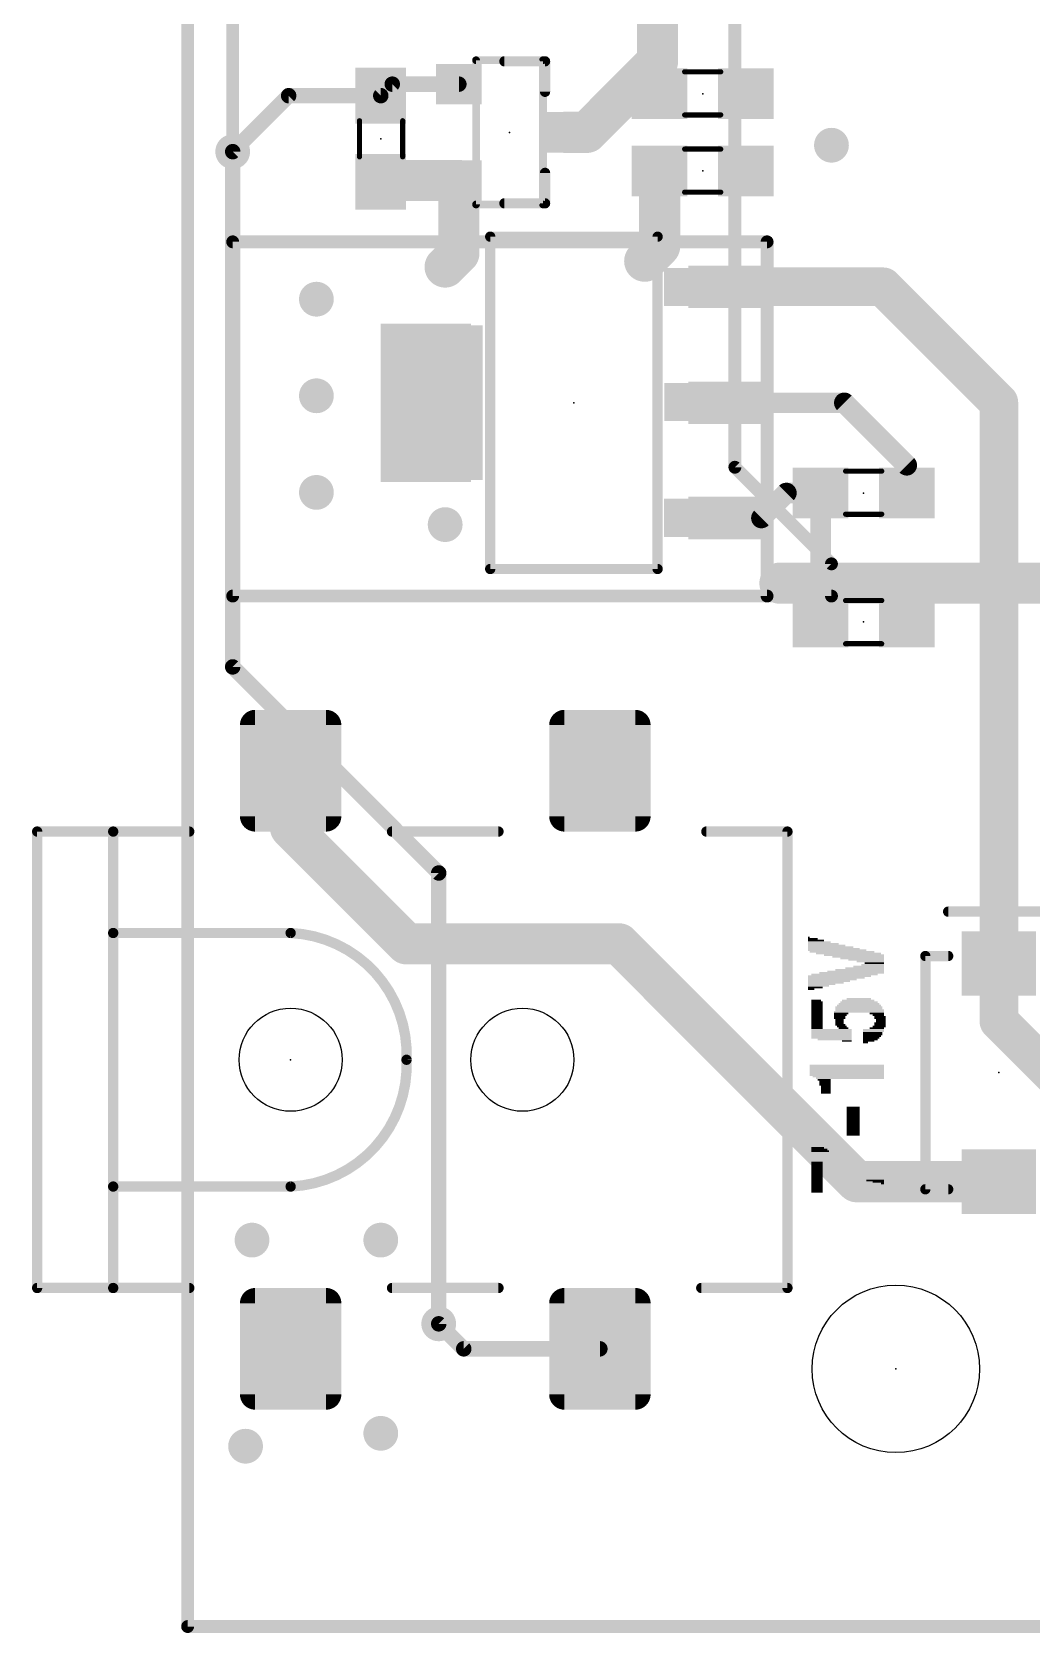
# Model space of a CAD drawing. Extents: x -25 to 82, y -36 to 56.
# Drawn here: x -3.07 to 16.66, y -2.67 to 28.9 of the extents above; entities that cross this region are included whole.
import ezdxf

# ---------------------------------------------------------------- set-up
doc = ezdxf.new("R2010")
doc.units = 0
for name, color, linetype in [('1', 12, 'CONTINUOUS'), ('16', 132, 'CONTINUOUS'), ('18', 110, 'CONTINUOUS'), ('20', 31, 'CONTINUOUS'), ('21', 41, 'CONTINUOUS'), ('23', 53, 'CONTINUOUS'), ('51', 53, 'CONTINUOUS')]:
    doc.layers.add(name, color=color, linetype=linetype)

# ---------------------------------------------------------------- blocks, each defined once
blk = doc.blocks.new('RECT')
blk.add_solid([(-0.5, -0.5), (0.5, -0.5), (-0.5, 0.5), (0.5, 0.5)])
blk = doc.blocks.new('RECT320000X384000R30')
at = {"const_width": 0.3}
blk.add_lwpolyline([(0.85, -0.9), (0.85, 0.9, 0.4142), (0.7, 1.05), (-0.7, 1.05, 0.4142), (-0.85, 0.9), (-0.85, -0.9, 0.4142), (-0.7, -1.05), (0.7, -1.05, 0.4142)], format="xyb", close=True, dxfattribs=at)
blk.add_solid([(-0.7254, -0.9254), (0.7254, -0.9254), (-0.7254, 0.9254), (0.7254, 0.9254)])
blk = doc.blocks.new('ROUNDV')
at = {"const_width": 0.5}
blk.add_lwpolyline([(0, -0.25, 1), (0, 0.25, 1), (0, -0.25)], format="xyb", dxfattribs=at)

msp = doc.modelspace()

# ---------------------------------------------------------------- linework, layer by layer
at = {"layer": '1'}
for points, const_width in [([(0, -2.54), (0, 55.88)], 0.254), ([(9.268, 30.48), (9.268, 28.318)], 0.8128), ([(9.268, 28.318), (8.636, 27.686)], 0.8128), ([(1.993, 27.647), (0.889, 26.543)], 0.3048), ([(3.81, 27.647), (1.993, 27.647)], 0.3048), ([(4.037, 27.874), (3.81, 27.647)], 0.3048), ([(5.35, 27.874), (4.037, 27.874)], 0.3048), ([(7.874, 26.924), (8.636, 27.686)], 0.8128), ([(8.636, 27.686), (9.31, 27.686)], 0.8128), ([(7.45, 26.924), (7.874, 26.924)], 0.8128), ([(9.31, 26.162), (9.31, 24.677)], 0.8128), ([(3.837, 25.974), (3.81, 25.947)], 0.8128), ([(5.35, 25.974), (3.837, 25.974)], 0.8128), ([(5.35, 25.974), (5.35, 24.539)], 0.8128), ([(5.35, 24.539), (5.08, 24.269)], 0.8128), ([(9.31, 24.677), (9.017, 24.384)], 0.8128), ([(0.889, 17.78), (0.889, 24.765)], 0.254), ([(0.889, 24.765), (11.43, 24.765)], 0.254), ([(11.43, 24.765), (11.43, 17.78)], 0.254), ([(10.64, 23.8785), (13.7185, 23.8785)], 0.762), ([(16.002, 21.595), (13.7185, 23.8785)], 0.762), ([(12.954, 21.59), (10.64, 21.59)], 0.4064), ([(14.185, 20.359), (12.954, 21.59)], 0.4064), ([(16.002, 10.532), (16.002, 21.595)], 0.762), ([(14.185, 19.812), (14.185, 20.359)], 0.4064), ([(11.3183, 19.3193), (11.811, 19.812)], 0.4064), ([(11.811, 19.812), (12.485, 19.812)], 0.4064), ([(12.485, 17.272), (12.485, 19.812)], 0.4064), ([(10.64, 19.3193), (11.3183, 19.3193)], 0.4064), ([(11.43, 17.78), (0.889, 17.78)], 0.254), ([(2.032, 14.336), (2.032, 13.208)], 0.8128), ([(2.032, 13.208), (4.318, 10.922)], 0.8128), ([(8.509, 10.922), (4.318, 10.922)], 0.8128), ([(13.199, 6.232), (8.509, 10.922)], 0.8128), ([(16.002, 9.398), (16.002, 10.532)], 0.762), ([(17.158, 8.242), (16.002, 9.398)], 0.762), ([(16.002, 6.232), (13.199, 6.232)], 0.8128), ([(5.446, 2.936), (4.953, 3.429)], 0.3048), ([(8.132, 2.936), (5.446, 2.936)], 0.3048), ([(68.58, -2.54), (0, -2.54)], 0.254)]:
    msp.add_lwpolyline(points, dxfattribs=dict(at, const_width=const_width))
for points, const_width in [([(9.0648, 28.318, 1), (9.4712, 28.318)], 0.4064), ([(9.4117, 28.1743, 1), (9.1243, 28.4617)], 0.4064), ([(1.993, 27.7232, 1), (1.993, 27.5708)], 0.1524), ([(2.0469, 27.5931, 1), (1.9391, 27.7009)], 0.1524), ([(3.81, 27.5708, 1), (3.81, 27.7232)], 0.1524), ([(4.037, 27.9502, 1), (4.037, 27.7978)], 0.1524), ([(4.0909, 27.8201, 1), (3.9831, 27.9279)], 0.1524), ([(5.35, 27.7978, 1), (5.35, 27.9502)], 0.1524), ([(8.636, 27.8892, 1), (8.636, 27.4828)], 0.4064), ([(8.4923, 27.8297, 1), (8.7797, 27.5423)], 0.4064), ([(8.7797, 27.5423, 1), (8.4923, 27.8297)], 0.4064), ([(9.31, 27.4828, 1), (9.31, 27.8892)], 0.4064), ([(3.7561, 27.7009, 1), (3.8639, 27.5931)], 0.1524), ([(7.45, 27.1272, 1), (7.45, 26.7208)], 0.4064), ([(7.7303, 27.0677, 1), (8.0177, 26.7803)], 0.4064), ([(7.874, 26.7208, 1), (7.874, 27.1272)], 0.4064), ([(0.8351, 26.5969, 1), (0.9429, 26.4891)], 0.1524), ([(9.5132, 26.162, 1), (9.1068, 26.162)], 0.4064), ([(3.6663, 26.0907, 1), (3.9537, 25.8033)], 0.4064), ([(3.837, 26.1772, 1), (3.837, 25.7708)], 0.4064), ([(3.9807, 25.8303, 1), (3.6933, 26.1177)], 0.4064), ([(5.5532, 25.974, 1), (5.1468, 25.974)], 0.4064), ([(5.35, 25.7708, 1), (5.35, 26.1772)], 0.4064), ([(5.4937, 24.3953, 1), (5.2063, 24.6827)], 0.4064), ([(9.4537, 24.5333, 1), (9.1663, 24.8207)], 0.4064), ([(0.9525, 24.765, 1), (0.8255, 24.765)], 0.127), ([(0.889, 24.8285, 1), (0.889, 24.7015)], 0.127), ([(5.1468, 24.539, 1), (5.5532, 24.539)], 0.4064), ([(8.8733, 24.5277, 1), (9.1607, 24.2403)], 0.4064), ([(9.1068, 24.677, 1), (9.5132, 24.677)], 0.4064), ([(11.4935, 24.765, 1), (11.3665, 24.765)], 0.127), ([(11.43, 24.7015, 1), (11.43, 24.8285)], 0.127), ([(4.9363, 24.4127, 1), (5.2237, 24.1253)], 0.4064), ([(10.64, 24.069, 1), (10.64, 23.688)], 0.381), ([(13.8532, 24.0132, 1), (13.5838, 23.7438)], 0.381), ([(13.7185, 23.688, 1), (13.7185, 24.069)], 0.381), ([(10.64, 21.6916, 1), (10.64, 21.4884)], 0.2032), ([(13.0258, 21.6618, 1), (12.8822, 21.5182)], 0.2032), ([(12.954, 21.4884, 1), (12.954, 21.6916)], 0.2032), ([(16.1925, 21.595, 1), (15.8115, 21.595)], 0.381), ([(15.8673, 21.4603, 1), (16.1367, 21.7297)], 0.381), ([(14.2866, 20.359, 1), (14.0834, 20.359)], 0.2032), ([(14.1132, 20.2872, 1), (14.2568, 20.4308)], 0.2032), ([(11.811, 19.9136, 1), (11.811, 19.7104)], 0.2032), ([(11.8828, 19.7402, 1), (11.7392, 19.8838)], 0.2032), ([(12.5866, 19.812, 1), (12.3834, 19.812)], 0.2032), ([(12.485, 19.7104, 1), (12.485, 19.9136)], 0.2032), ([(14.0834, 19.812, 1), (14.2866, 19.812)], 0.2032), ([(10.64, 19.4209, 1), (10.64, 19.2177)], 0.2032), ([(11.2465, 19.3911, 1), (11.3901, 19.2475)], 0.2032), ([(11.3183, 19.2177, 1), (11.3183, 19.4209)], 0.2032), ([(0.889, 17.8435, 1), (0.889, 17.7165)], 0.127), ([(0.8255, 17.78, 1), (0.9525, 17.78)], 0.127), ([(11.3665, 17.78, 1), (11.4935, 17.78)], 0.127), ([(11.43, 17.7165, 1), (11.43, 17.8435)], 0.127), ([(12.3834, 17.272, 1), (12.5866, 17.272)], 0.2032), ([(2.2352, 14.336, 1), (1.8288, 14.336)], 0.4064), ([(2.1757, 13.3517, 1), (1.8883, 13.0643)], 0.4064), ([(1.8288, 13.208, 1), (2.2352, 13.208)], 0.4064), ([(4.318, 11.1252, 1), (4.318, 10.7188)], 0.4064), ([(4.1743, 10.7783, 1), (4.4617, 11.0657)], 0.4064), ([(8.6527, 11.0657, 1), (8.3653, 10.7783)], 0.4064), ([(8.509, 10.7188, 1), (8.509, 11.1252)], 0.4064), ([(16.1925, 10.532, 1), (15.8115, 10.532)], 0.381), ([(15.8115, 10.532, 1), (16.1925, 10.532)], 0.381), ([(16.1367, 9.5327, 1), (15.8673, 9.2633)], 0.381), ([(15.8115, 9.398, 1), (16.1925, 9.398)], 0.381), ([(13.199, 6.4352, 1), (13.199, 6.0288)], 0.4064), ([(16.002, 6.0288, 1), (16.002, 6.4352)], 0.4064), ([(13.0553, 6.0883, 1), (13.3427, 6.3757)], 0.4064), ([(5.0069, 3.4829, 1), (4.8991, 3.3751)], 0.1524), ([(5.446, 3.0122, 1), (5.446, 2.8598)], 0.1524), ([(5.3921, 2.8821, 1), (5.4999, 2.9899)], 0.1524), ([(8.132, 2.8598, 1), (8.132, 3.0122)], 0.1524), ([(0, -2.4765, 1), (0, -2.6035)], 0.127), ([(-0.0635, -2.54, 1), (0.0635, -2.54)], 0.127)]:
    msp.add_lwpolyline(points, format="xyb", dxfattribs=dict(at, const_width=const_width))
at = {"layer": '16'}
for points, const_width in [([(0, -2.54), (0, 55.88)], 0.254), ([(0.889, 17.78), (0.889, 29.972)], 0.254), ([(10.795, 29.972), (10.795, 20.32)], 0.254), ([(0.889, 16.383), (0.889, 26.543)], 0.3048), ([(10.795, 20.32), (12.7, 18.415)], 0.254), ([(17.272, 18.034), (11.684, 18.034)], 0.8128), ([(12.7, 18.415), (12.7, 17.78)], 0.254), ([(12.7, 17.78), (0.889, 17.78)], 0.254), ([(4.953, 12.319), (0.889, 16.383)], 0.3048), ([(4.953, 3.429), (4.953, 12.319)], 0.3048), ([(68.58, -2.54), (0, -2.54)], 0.254)]:
    msp.add_lwpolyline(points, dxfattribs=dict(at, const_width=const_width))
for points, const_width in [([(0.9652, 26.543, 1), (0.8128, 26.543)], 0.1524), ([(10.8399, 20.3649, 1), (10.7501, 20.2751)], 0.127), ([(10.7315, 20.32, 1), (10.8585, 20.32)], 0.127), ([(11.684, 18.2372, 1), (11.684, 17.8308)], 0.4064), ([(12.7635, 18.415, 1), (12.6365, 18.415)], 0.127), ([(12.6551, 18.3701, 1), (12.7449, 18.4599)], 0.127), ([(0.889, 17.8435, 1), (0.889, 17.7165)], 0.127), ([(0.8255, 17.78, 1), (0.9525, 17.78)], 0.127), ([(12.6365, 17.78, 1), (12.7635, 17.78)], 0.127), ([(12.7, 17.7165, 1), (12.7, 17.8435)], 0.127), ([(0.9429, 16.4369, 1), (0.8351, 16.3291)], 0.1524), ([(0.8128, 16.383, 1), (0.9652, 16.383)], 0.1524), ([(5.0292, 12.319, 1), (4.8768, 12.319)], 0.1524), ([(4.8991, 12.2651, 1), (5.0069, 12.3729)], 0.1524), ([(4.8768, 3.429, 1), (5.0292, 3.429)], 0.1524), ([(0, -2.4765, 1), (0, -2.6035)], 0.127), ([(-0.0635, -2.54, 1), (0.0635, -2.54)], 0.127)]:
    msp.add_lwpolyline(points, format="xyb", dxfattribs=dict(at, const_width=const_width))
at = {"layer": '20', "const_width": 0.2032}
for points in [[(0, -2.54), (0, 55.88)], [(66.04, -2.54), (0, -2.54)]]:
    msp.add_lwpolyline(points, dxfattribs=at)
at = {"layer": '20', "const_width": 0.1016}
for points in [[(0, -2.4892, 1), (0, -2.5908)], [(-0.0508, -2.54, 1), (0.0508, -2.54)]]:
    msp.add_lwpolyline(points, format="xyb", dxfattribs=at)
at = {"layer": '20'}
for centre, radius in [((2.032, 8.636), 1.016), ((6.604, 8.636), 1.016), ((13.97, 2.54), 1.651)]:
    msp.add_circle(centre, radius, dxfattribs=at)
at = {"layer": '21', "const_width": 0.2032}
for points in [[(7.05, 28.324), (6.25, 28.324)], [(7.05, 27.724), (7.05, 28.324)], [(7.05, 26.124), (7.05, 25.524)], [(7.05, 25.524), (6.25, 25.524)], [(5.969, 24.8666), (9.271, 24.8666)], [(5.969, 18.3134), (5.969, 24.8666)], [(9.271, 24.8666), (9.271, 18.3134)], [(9.271, 18.3134), (5.969, 18.3134)], [(-1.468, 13.136), (-1.468, 11.136)], [(-1.468, 13.136), (0.032, 13.136)], [(4.032, 13.136), (6.132, 13.136)], [(10.232, 13.136), (11.832, 13.136)], [(11.832, 13.136), (11.832, 4.136)], [(15.002, 11.557), (17.002, 11.557)], [(-1.468, 11.136), (-1.468, 6.136)], [(-1.468, 11.136), (2.032, 11.136)], [(14.552, 6.082), (14.552, 10.682)], [(14.552, 10.682), (15.002, 10.682)], [(-1.468, 6.136), (-1.468, 4.136)], [(2.032, 6.136), (-1.468, 6.136)], [(15.002, 6.082), (14.552, 6.082)], [(0.032, 4.136), (-1.468, 4.136)], [(6.132, 4.136), (4.032, 4.136)], [(11.832, 4.136), (10.132, 4.136)]]:
    msp.add_lwpolyline(points, dxfattribs=at)
at = {"layer": '21'}
for points, const_width in [([(6.25, 28.3748, 1), (6.25, 28.2732)], 0.1016), ([(7.1008, 28.324, 1), (6.9992, 28.324)], 0.1016), ([(7.05, 28.2732, 1), (7.05, 28.3748)], 0.1016), ([(6.9992, 27.724, 1), (7.1008, 27.724)], 0.1016), ([(7.1008, 26.124, 1), (6.9992, 26.124)], 0.1016), ([(6.25, 25.5748, 1), (6.25, 25.4732)], 0.1016), ([(6.9992, 25.524, 1), (7.1008, 25.524)], 0.1016), ([(7.05, 25.4732, 1), (7.05, 25.5748)], 0.1016), ([(5.969, 24.9174, 1), (5.969, 24.8158)], 0.1016), ([(6.0198, 24.8666, 1), (5.9182, 24.8666)], 0.1016), ([(9.3218, 24.8666, 1), (9.2202, 24.8666)], 0.1016), ([(9.271, 24.8158, 1), (9.271, 24.9174)], 0.1016), ([(5.969, 18.3642, 1), (5.969, 18.2626)], 0.1016), ([(5.9182, 18.3134, 1), (6.0198, 18.3134)], 0.1016), ([(9.2202, 18.3134, 1), (9.3218, 18.3134)], 0.1016), ([(9.271, 18.2626, 1), (9.271, 18.3642)], 0.1016), ([(-1.4172, 13.136, 1), (-1.5188, 13.136)], 0.1016), ([(-1.468, 13.1868, 1), (-1.468, 13.0852)], 0.1016), ([(0.032, 13.0852, 1), (0.032, 13.1868)], 0.1016), ([(4.032, 13.1868, 1), (4.032, 13.0852)], 0.1016), ([(6.132, 13.0852, 1), (6.132, 13.1868)], 0.1016), ([(10.232, 13.1868, 1), (10.232, 13.0852)], 0.1016), ([(11.8828, 13.136, 1), (11.7812, 13.136)], 0.1016), ([(11.832, 13.0852, 1), (11.832, 13.1868)], 0.1016), ([(15.002, 11.6078, 1), (15.002, 11.5062)], 0.1016), ([(-1.4172, 11.136, 1), (-1.5188, 11.136)], 0.1016), ([(-1.468, 11.1868, 1), (-1.468, 11.0852)], 0.1016), ([(-1.5188, 11.136, 1), (-1.4172, 11.136)], 0.1016), ([(4.318, 8.636, 0.4142), (2.032, 11.136)], 0.2032), ([(2.0343, 11.1867, 1), (2.0297, 11.0853)], 0.1016), ([(2.032, 11.0852, 1), (2.032, 11.1868)], 0.1016), ([(14.6028, 10.682, 1), (14.5012, 10.682)], 0.1016), ([(14.552, 10.7328, 1), (14.552, 10.6312)], 0.1016), ([(15.002, 10.6312, 1), (15.002, 10.7328)], 0.1016), ([(2.032, 6.136, 0.4142), (4.318, 8.636)], 0.2032), ([(4.3687, 8.6383, 1), (4.2673, 8.6337)], 0.1016), ([(4.2673, 8.6383, 1), (4.3687, 8.6337)], 0.1016), ([(-1.4172, 6.136, 1), (-1.5188, 6.136)], 0.1016), ([(-1.468, 6.1868, 1), (-1.468, 6.0852)], 0.1016), ([(-1.5188, 6.136, 1), (-1.4172, 6.136)], 0.1016), ([(2.0297, 6.1867, 1), (2.0343, 6.0853)], 0.1016), ([(2.032, 6.0852, 1), (2.032, 6.1868)], 0.1016), ([(14.552, 6.1328, 1), (14.552, 6.0312)], 0.1016), ([(14.5012, 6.082, 1), (14.6028, 6.082)], 0.1016), ([(15.002, 6.0312, 1), (15.002, 6.1328)], 0.1016), ([(-1.468, 4.1868, 1), (-1.468, 4.0852)], 0.1016), ([(-1.5188, 4.136, 1), (-1.4172, 4.136)], 0.1016), ([(0.032, 4.0852, 1), (0.032, 4.1868)], 0.1016), ([(4.032, 4.1868, 1), (4.032, 4.0852)], 0.1016), ([(6.132, 4.0852, 1), (6.132, 4.1868)], 0.1016), ([(10.132, 4.1868, 1), (10.132, 4.0852)], 0.1016), ([(11.7812, 4.136, 1), (11.8828, 4.136)], 0.1016), ([(11.832, 4.0852, 1), (11.832, 4.1868)], 0.1016)]:
    msp.add_lwpolyline(points, format="xyb", dxfattribs=dict(at, const_width=const_width))
at = {"layer": '23'}
for p in [(10.16, 27.686), (6.35, 26.924), (3.81, 26.797), (10.16, 26.162), (7.62, 21.59), (13.335, 19.812), (13.335, 17.272), (2.032, 8.636), (16.002, 8.382), (13.97, 2.54)]:
    msp.add_point(p, dxfattribs=at)
at = {"layer": '51'}
for points, const_width in [([(5.6896, 25.5016), (5.6896, 28.3464)], 0.1524), ([(5.6896, 28.3464), (7.0104, 28.3464)], 0.1524), ([(7.0104, 28.3464), (7.0104, 25.5016)], 0.1524), ([(9.804, 28.118), (10.516, 28.118)], 0.1016), ([(3.391, 27.153), (3.391, 26.441)], 0.1016), ([(4.242, 27.153), (4.242, 26.441)], 0.1016), ([(9.804, 27.267), (10.516, 27.267)], 0.1016), ([(9.804, 26.594), (10.516, 26.594)], 0.1016), ([(7.0104, 25.5016), (5.6896, 25.5016)], 0.1524), ([(9.804, 25.743), (10.516, 25.743)], 0.1016), ([(12.979, 20.244), (13.691, 20.244)], 0.1016), ([(12.979, 19.393), (13.691, 19.393)], 0.1016), ([(13.691, 17.691), (12.979, 17.691)], 0.1016), ([(13.691, 16.84), (12.979, 16.84)], 0.1016), ([(-2.968, 13.136), (-2.968, 4.136)], 0.2032), ([(-2.968, 13.136), (-1.468, 13.136)], 0.2032), ([(-1.468, 4.136), (-2.968, 4.136)], 0.2032)]:
    msp.add_lwpolyline(points, dxfattribs=dict(at, const_width=const_width))
for points, const_width in [([(5.7277, 28.3464, 1), (5.6515, 28.3464)], 0.0762), ([(5.6896, 28.3845, 1), (5.6896, 28.3083)], 0.0762), ([(7.0485, 28.3464, 1), (6.9723, 28.3464)], 0.0762), ([(7.0104, 28.3083, 1), (7.0104, 28.3845)], 0.0762), ([(9.804, 28.1434, 1), (9.804, 28.0926)], 0.0508), ([(10.516, 28.0926, 1), (10.516, 28.1434)], 0.0508), ([(3.4164, 27.153, 1), (3.3656, 27.153)], 0.0508), ([(4.2674, 27.153, 1), (4.2166, 27.153)], 0.0508), ([(9.804, 27.2924, 1), (9.804, 27.2416)], 0.0508), ([(10.516, 27.2416, 1), (10.516, 27.2924)], 0.0508), ([(9.804, 26.6194, 1), (9.804, 26.5686)], 0.0508), ([(10.516, 26.5686, 1), (10.516, 26.6194)], 0.0508), ([(3.3656, 26.441, 1), (3.4164, 26.441)], 0.0508), ([(4.2166, 26.441, 1), (4.2674, 26.441)], 0.0508), ([(5.6896, 25.5397, 1), (5.6896, 25.4635)], 0.0762), ([(7.0104, 25.4635, 1), (7.0104, 25.5397)], 0.0762), ([(9.804, 25.7684, 1), (9.804, 25.7176)], 0.0508), ([(10.516, 25.7176, 1), (10.516, 25.7684)], 0.0508), ([(5.6515, 25.5016, 1), (5.7277, 25.5016)], 0.0762), ([(6.9723, 25.5016, 1), (7.0485, 25.5016)], 0.0762), ([(12.979, 20.2694, 1), (12.979, 20.2186)], 0.0508), ([(13.691, 20.2186, 1), (13.691, 20.2694)], 0.0508), ([(12.979, 19.4184, 1), (12.979, 19.3676)], 0.0508), ([(13.691, 19.3676, 1), (13.691, 19.4184)], 0.0508), ([(12.979, 17.7164, 1), (12.979, 17.6656)], 0.0508), ([(13.691, 17.6656, 1), (13.691, 17.7164)], 0.0508), ([(12.979, 16.8654, 1), (12.979, 16.8146)], 0.0508), ([(13.691, 16.8146, 1), (13.691, 16.8654)], 0.0508), ([(-2.9172, 13.136, 1), (-3.0188, 13.136)], 0.1016), ([(-2.968, 13.1868, 1), (-2.968, 13.0852)], 0.1016), ([(-1.468, 13.0852, 1), (-1.468, 13.1868)], 0.1016), ([(-2.968, 4.1868, 1), (-2.968, 4.0852)], 0.1016), ([(-3.0188, 4.136, 1), (-2.9172, 4.136)], 0.1016), ([(-1.468, 4.0852, 1), (-1.468, 4.1868)], 0.1016)]:
    msp.add_lwpolyline(points, format="xyb", dxfattribs=dict(at, const_width=const_width))

# ---------------------------------------------------------------- block references
at = {"layer": '1', "xscale": 1.1}
for p, rotation in [((3.81, 27.647), 270), ((3.81, 25.947), 270), ((12.485, 17.272), 180), ((14.185, 17.272), 180)]:
    msp.add_blockref('RECT', p, dxfattribs=dict(at, rotation=rotation))
at = {"layer": '1'}
for p, xscale, yscale, rotation in [((5.35, 27.874), 0.8, 0.9, 270), ((7.45, 26.924), 0.8, 0.9, 270), ((5.35, 25.974), 0.8, 0.9, 270), ((10.64, 23.8785), 0.8382, 1.524, 90), ((4.699, 21.59), 3.1242, 1.778, 90), ((10.64, 21.59), 0.8382, 1.524, 90), ((10.64, 19.3193), 0.8382, 1.524, 90), ((16.002, 10.532), 1.27, 1.47, 90), ((16.002, 6.232), 1.27, 1.47, 270)]:
    msp.add_blockref('RECT', p, dxfattribs=dict(at, xscale=xscale, yscale=yscale, rotation=rotation))
at = {"layer": '1', "xscale": 1.1}
for p in [(9.31, 27.686), (11.01, 27.686), (9.31, 26.162), (11.01, 26.162), (12.485, 19.812), (14.185, 19.812)]:
    msp.add_blockref('RECT', p, dxfattribs=at)
at = {"layer": '1'}
for p in [(2.032, 14.336), (8.132, 14.336), (2.032, 2.936), (8.132, 2.936)]:
    msp.add_blockref('RECT320000X384000R30', p, dxfattribs=at)
at = {"layer": '18', "xscale": 0.6858, "yscale": 0.6858}
for p in [(0.889, 26.543), (0.889, 26.543), (12.7, 26.67), (12.7, 26.67), (5.08, 24.269), (5.08, 24.269), (2.54, 23.634), (2.54, 23.634), (2.54, 21.729), (2.54, 21.729), (2.54, 19.824), (2.54, 19.824), (5.08, 19.189), (5.08, 19.189), (1.27, 5.08), (1.27, 5.08), (3.81, 5.08), (3.81, 5.08), (4.953, 3.429), (4.953, 3.429), (3.81, 1.27), (3.81, 1.27), (1.143, 1.016), (1.143, 1.016)]:
    msp.add_blockref('ROUNDV', p, dxfattribs=at)
at = {"layer": '21'}
for p, xscale, yscale in [((12.253, 11.0505), 0.0305, 0.032), ((12.4612, 10.9548), 0.447, 0.032), ((12.5412, 10.9228), 0.6071, 0.032), ((12.6048, 10.8908), 0.7341, 0.032), ((12.6848, 10.8589), 0.8941, 0.0318), ((12.333, 11.0186), 0.1905, 0.0318), ((12.3965, 10.9868), 0.3175, 0.032), ((12.7483, 10.827), 1.0211, 0.032), ((12.8118, 10.795), 1.1481, 0.032), ((12.907, 10.763), 1.2776, 0.032), ((13.0366, 10.7311), 1.2776, 0.0318), ((13.147, 10.6992), 1.1836, 0.032), ((13.2271, 10.6672), 1.0236, 0.032), ((13.2588, 10.4116), 0.9601, 0.0318), ((13.3071, 10.6352), 0.8636, 0.032), ((13.3553, 10.4435), 0.7671, 0.032), ((13.3871, 10.6032), 0.7036, 0.032), ((13.4353, 10.4755), 0.6071, 0.032), ((13.4671, 10.5714), 0.5436, 0.0318), ((13.5153, 10.5075), 0.447, 0.032), ((13.5471, 10.5395), 0.3835, 0.032), ((12.86, 10.2838), 1.2446, 0.0318), ((12.7965, 10.2519), 1.1176, 0.032), ((12.7165, 10.2199), 0.9576, 0.032), ((12.653, 10.1879), 0.8306, 0.032), ((12.5882, 10.1559), 0.701, 0.032), ((12.5082, 10.1241), 0.541, 0.0318), ((12.4447, 10.0922), 0.414, 0.032), ((12.9553, 10.3157), 1.3081, 0.032), ((13.1001, 10.3477), 1.2776, 0.032), ((13.1801, 10.3797), 1.1176, 0.032), ((12.3812, 10.0602), 0.287, 0.032), ((12.3012, 10.0282), 0.127, 0.032), ((12.3965, 9.8047), 0.1905, 0.032), ((12.413, 9.7727), 0.2235, 0.032), ((13.2423, 9.7727), 0.7341, 0.032), ((13.2271, 9.8047), 0.6375, 0.032), ((13.2423, 9.8365), 0.4801, 0.0318), ((12.413, 9.7406), 0.2235, 0.032), ((12.413, 9.7086), 0.2235, 0.032), ((12.413, 9.6768), 0.2235, 0.0318), ((12.413, 9.6449), 0.2235, 0.032), ((12.413, 9.6129), 0.2235, 0.032), ((12.413, 9.5809), 0.2235, 0.032), ((12.413, 9.5489), 0.2235, 0.032), ((12.413, 9.517), 0.2235, 0.0318), ((12.413, 9.4851), 0.2235, 0.032), ((12.86, 9.4851), 0.2235, 0.032), ((13.2436, 9.5809), 0.9906, 0.032), ((12.8918, 9.5489), 0.287, 0.032), ((12.8753, 9.517), 0.254, 0.0318), ((13.2423, 9.6768), 0.9271, 0.0318), ((13.2423, 9.6449), 0.9271, 0.032), ((13.2588, 9.6129), 0.9601, 0.032), ((13.2436, 9.7086), 0.8636, 0.032), ((13.2436, 9.7406), 0.7976, 0.032), ((13.5953, 9.5489), 0.287, 0.032), ((13.6271, 9.517), 0.2235, 0.0318), ((13.6576, 9.4851), 0.2235, 0.032), ((12.413, 9.4531), 0.2235, 0.032), ((12.413, 9.4211), 0.2235, 0.032), ((12.413, 9.3892), 0.2235, 0.0318), ((12.413, 9.3574), 0.2235, 0.032), ((12.413, 9.3254), 0.2235, 0.032), ((12.413, 9.2934), 0.2235, 0.032), ((12.413, 9.2613), 0.2235, 0.032), ((12.7, 9.2295), 0.7976, 0.0318), ((12.7, 9.1976), 0.7976, 0.032), ((12.7, 9.1656), 0.7976, 0.032), ((12.86, 9.4531), 0.2235, 0.032), ((12.8588, 9.4211), 0.16, 0.032), ((12.8588, 9.3892), 0.16, 0.0318), ((12.8588, 9.3574), 0.16, 0.032), ((12.8753, 9.3254), 0.193, 0.032), ((12.907, 9.2934), 0.1905, 0.032), ((12.94, 9.2613), 0.1905, 0.032), ((13.5306, 9.2295), 0.4166, 0.0318), ((13.5306, 9.1976), 0.4166, 0.032), ((13.5141, 9.1656), 0.3835, 0.032), ((13.5953, 9.2613), 0.287, 0.032), ((13.6423, 9.2934), 0.254, 0.032), ((13.6576, 9.4531), 0.2235, 0.032), ((13.6576, 9.3574), 0.2235, 0.032), ((13.6576, 9.3254), 0.2235, 0.032), ((13.6741, 9.4211), 0.1905, 0.032), ((13.6741, 9.3892), 0.1905, 0.0318), ((12.7, 9.1336), 0.7976, 0.032), ((12.7, 9.1016), 0.7976, 0.032), ((12.7, 9.0697), 0.7976, 0.0318), ((12.7635, 9.0378), 0.6706, 0.032), ((13.0035, 9.0058), 0.1905, 0.032), ((13.4988, 9.1016), 0.3531, 0.032), ((13.5141, 9.1336), 0.3835, 0.032), ((13.4823, 9.0697), 0.32, 0.0318), ((13.4658, 9.0378), 0.287, 0.032), ((13.4341, 9.0058), 0.2235, 0.032), ((13.3706, 8.9738), 0.0965, 0.032), ((13.0035, 8.5265), 1.4707, 0.032), ((13.0035, 8.4947), 1.4707, 0.0318), ((13.0035, 8.4628), 1.4707, 0.032), ((13.0035, 8.4308), 1.4707, 0.032), ((13.0035, 8.3988), 1.4707, 0.032), ((13.0035, 8.3668), 1.4707, 0.032), ((13.0035, 8.3349), 1.4707, 0.0318), ((13.0353, 8.303), 1.4072, 0.032), ((13.0683, 8.271), 1.3411, 0.032), ((12.5565, 8.239), 0.2565, 0.032), ((12.573, 8.207), 0.2235, 0.032), ((12.573, 8.1751), 0.2235, 0.0318), ((12.573, 8.1432), 0.2235, 0.032), ((12.5882, 8.1112), 0.193, 0.032), ((12.5882, 8.0792), 0.193, 0.032), ((12.5882, 8.0472), 0.193, 0.032), ((12.5882, 8.0153), 0.193, 0.0318), ((12.5882, 7.9835), 0.193, 0.032), ((13.1305, 7.6959), 0.2565, 0.032), ((13.1305, 7.6639), 0.2565, 0.032), ((13.1305, 7.6319), 0.2565, 0.032), ((13.1305, 7.5999), 0.2565, 0.032), ((13.1305, 7.5681), 0.2565, 0.0318), ((13.1305, 7.5362), 0.2565, 0.032), ((13.1305, 7.5042), 0.2565, 0.032), ((13.1305, 7.4722), 0.2565, 0.032), ((13.1305, 7.4403), 0.2565, 0.0318), ((13.1305, 7.4084), 0.2565, 0.032), ((13.1305, 7.3764), 0.2565, 0.032), ((13.1305, 7.3444), 0.2565, 0.032), ((13.1305, 7.3124), 0.2565, 0.032), ((13.1305, 7.2805), 0.2565, 0.0318), ((13.1305, 7.2487), 0.2565, 0.032), ((13.1305, 7.2166), 0.2565, 0.032), ((13.1305, 7.1846), 0.2565, 0.032), ((13.1305, 7.1526), 0.2565, 0.032), ((12.4282, 6.8971), 0.254, 0.032), ((12.4612, 6.8651), 0.32, 0.032), ((12.4765, 6.8332), 0.3505, 0.0318), ((12.5082, 6.8014), 0.414, 0.032), ((12.54, 6.7694), 0.4775, 0.032), ((12.573, 6.7374), 0.5436, 0.032), ((12.6048, 6.7053), 0.6071, 0.032), ((12.6517, 6.6735), 0.701, 0.0318), ((12.6848, 6.6416), 0.7671, 0.032), ((12.413, 6.6096), 0.2235, 0.032), ((12.413, 6.5776), 0.2235, 0.032), ((12.413, 6.5457), 0.2235, 0.0318), ((12.413, 6.5138), 0.2235, 0.032), ((12.413, 6.4818), 0.2235, 0.032), ((12.413, 6.4498), 0.2235, 0.032), ((12.413, 6.4178), 0.2235, 0.032), ((12.413, 6.3859), 0.2235, 0.0318), ((12.413, 6.3541), 0.2235, 0.032), ((12.413, 6.3221), 0.2235, 0.032), ((12.8918, 6.6096), 0.541, 0.032), ((12.9718, 6.5776), 0.6401, 0.032), ((13.067, 6.5457), 0.7036, 0.0318), ((13.1636, 6.5138), 0.8306, 0.032), ((13.2753, 6.4818), 0.9271, 0.032), ((13.3071, 6.4498), 0.8636, 0.032), ((13.3388, 6.4178), 0.8001, 0.032), ((13.3706, 6.3859), 0.7366, 0.0318), ((13.4188, 6.3541), 0.6401, 0.032), ((13.4506, 6.3221), 0.5766, 0.032), ((12.413, 6.2901), 0.2235, 0.032), ((12.413, 6.258), 0.2235, 0.032), ((12.413, 6.2262), 0.2235, 0.0318), ((12.413, 6.1943), 0.2235, 0.032), ((12.413, 6.1623), 0.2235, 0.032), ((12.413, 6.1303), 0.2235, 0.032), ((12.413, 6.0984), 0.2235, 0.0318), ((12.413, 6.0665), 0.2235, 0.032), ((12.413, 6.0345), 0.2235, 0.032), ((13.4988, 6.2901), 0.4801, 0.032), ((13.5623, 6.258), 0.3531, 0.032), ((13.6271, 6.2262), 0.2235, 0.0318), ((13.7071, 6.1943), 0.0635, 0.032)]:
    msp.add_blockref('RECT', p, dxfattribs=dict(at, xscale=xscale, yscale=yscale))
at = {"layer": '51', "xscale": 0.5001, "yscale": 0.95}
for p in [(9.5719, 27.6911), (10.7402, 27.6911), (9.5719, 26.1671), (10.7402, 26.1671), (12.7469, 19.8171), (13.9153, 19.8171)]:
    msp.add_blockref('RECT', p, dxfattribs=at)
at = {"layer": '51'}
for p, xscale, yscale, rotation in [((3.8151, 27.3852), 0.5001, 0.95, 270), ((3.8151, 26.2168), 0.5001, 0.95, 270), ((9.7714, 23.876), 0.7518, 0.7468, 90), ((10.6464, 23.8722), 0.7595, 0.9017, 90), ((4.7561, 21.5938), 3.0506, 1.2725, 90), ((5.635, 21.5926), 3.0531, 0.3632, 90), ((9.7739, 21.6078), 0.7518, 0.7468, 90), ((10.649, 21.604), 0.7595, 0.9017, 90), ((9.7714, 19.3218), 0.7518, 0.7468, 90), ((10.6464, 19.3179), 0.7595, 0.9017, 90), ((12.7548, 17.2669), 0.5001, 0.95, 180), ((13.9232, 17.2669), 0.5001, 0.95, 180)]:
    msp.add_blockref('RECT', p, dxfattribs=dict(at, xscale=xscale, yscale=yscale, rotation=rotation))

doc.saveas('drawing.dxf')
